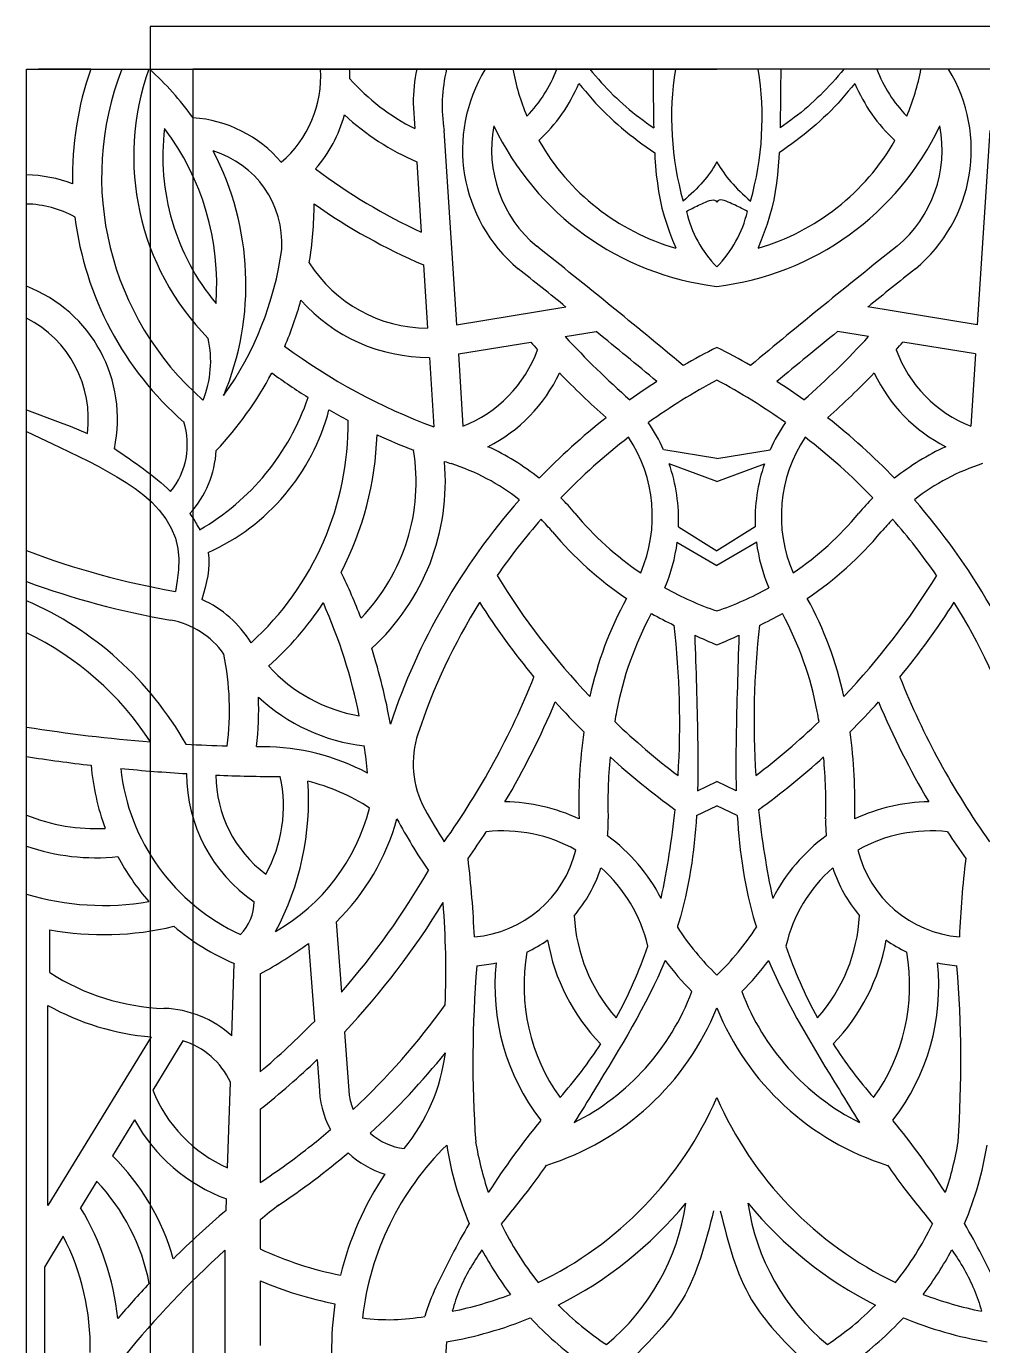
# Model space of a CAD drawing. Header units: millimetres. Extents: x 14385 to 129787, y 107826 to 186798.
# Drawn here: x 31256 to 32374, y 114148 to 115691 of the extents above; entities that cross this region are included whole.
import ezdxf

# ---------------------------------------------------------------- set-up
doc = ezdxf.new("R2010")
doc.units = ezdxf.units.MM
doc.header["$LTSCALE"] = 1000

msp = doc.modelspace()

# ---------------------------------------------------------------- linework, layer by layer
at = {"color": 251}
for p, q in [((31256, 115640.5), (32063.1, 115640.5)), ((31256, 112240.5), (31256, 115640.5)), ((31331.3, 115640.5), (31270, 115640.5)), ((32870.2, 115640.5), (32063.1, 115640.5)), ((31708, 115600.7), (31709.9, 115571)), ((31744.1, 115568.8), (31758.7, 115341.7)), ((32382, 115568.8), (32367.5, 115341.7)), ((31712.3, 115532.2), (31717.6, 115450)), ((31720.1, 115411.7), (31724.8, 115337.6)), ((31758.7, 115341.7), (31886.7, 115362.4)), ((32367.5, 115341.7), (32239.5, 115362.4)), ((31885.7, 115327.7), (31922.1, 115333.6)), ((32240.5, 115327.7), (32204, 115333.6)), ((31760.9, 115307.5), (31845.7, 115321.2)), ((31760.9, 115307.5), (31766.3, 115223.1)), ((32365.3, 115307.5), (32280.5, 115321.2)), ((32365.3, 115307.5), (32359.9, 115223.1)), ((31727, 115303.5), (31732.2, 115222.2)), ((32063.1, 115185.3), (32000.9, 115195.5)), ((32063.1, 115185.3), (32125.3, 115195.5)), ((32063.1, 115158.5), (32007.4, 115179.1)), ((32063.1, 115158.5), (32118.8, 115179.1)), ((32018.3, 115105.3), (32063.1, 115077.2)), ((32107.9, 115105.3), (32063.1, 115077.2)), ((32016.3, 115087.5), (32063.1, 115059.9)), ((32109.9, 115087.5), (32063.1, 115059.9)), ((32040.5, 114796.7), (32063.1, 114807.6)), ((32085.7, 114796.7), (32063.1, 114807.6)), ((32039.3, 114767.7), (32063.1, 114779.2)), ((32086.9, 114767.7), (32063.1, 114779.2)), ((31283.4, 114584.1), (31283.4, 114634.2)), ((31618.1, 114643.2), (31624.2, 114561.2)), ((31585.8, 114618.1), (31592.6, 114527)), ((31496.2, 114509.9), (31499, 114594.5)), ((31281.1, 114311.6), (31281.1, 114545.7)), ((31401.9, 114508.9), (31281.1, 114311.6)), ((31627.7, 114514.4), (31633.2, 114440.7)), ((31439, 114504.2), (31403.7, 114446.6)), ((31595.9, 114482.3), (31598.2, 114452)), ((31491.1, 114355.6), (31494.4, 114455.9)), ((31382.4, 114411.9), (31356.7, 114369.9)), ((31338.4, 114339.9), (31319.4, 114309)), ((31489.4, 114305.9), (31489.9, 114319.3)), ((31299, 114275.6), (31277, 114239.6)), ((31277, 114239.6), (31277, 114065.4))]:
    msp.add_line(p, q, dxfattribs=at)
at = {"color": 8}
msp.add_lwpolyline([(31400.6, 112190.5), (34050.6, 112190.5), (34050.6, 115690.5), (31400.6, 115690.5)], close=True, dxfattribs=at)
msp.add_lwpolyline([(32675.6, 112240.5), (32675.6, 115640.5), (31450.6, 115640.5), (31450.6, 112240.5), (32675.6, 112240.5)], dxfattribs=at)
at = {"color": 251}
for points in [[(31914.6, 115640.5), (31917.9, 115636.6), (31921.2, 115632.8), (31924.6, 115628.9), (31928, 115625.1), (31931.5, 115621.3), (31934.9, 115617.6), (31938.5, 115613.9), (31942, 115610.3), (31945.6, 115606.8), (31949.3, 115603.3), (31953.1, 115599.8), (31956.9, 115596.5), (31960.7, 115593.2), (31964.7, 115590), (31968.6, 115586.8), (31972.7, 115583.8), (31976.8, 115580.7), (31980.9, 115577.8), (31985.1, 115574.8), (31989.3, 115572)], [(31988.5, 115640.5), (31988.7, 115616.2), (31988.8, 115606.3), (31988.9, 115596.4), (31989, 115586.5), (31989.2, 115576.6), (31989.3, 115572)], [(32137.7, 115640.5), (32137.5, 115616.2), (32137.4, 115606.3), (32137.3, 115596.4), (32137.2, 115586.5), (32137, 115576.6), (32136.9, 115572)], [(32211.6, 115640.5), (32208.3, 115636.6), (32205, 115632.8), (32201.6, 115628.9), (32198.2, 115625.1), (32194.7, 115621.3), (32191.3, 115617.6), (32187.7, 115613.9), (32184.2, 115610.3), (32180.5, 115606.8), (32176.9, 115603.3), (32173.1, 115599.8), (32169.3, 115596.5), (32165.5, 115593.2), (32161.5, 115590), (32157.5, 115586.8), (32153.5, 115583.8), (32149.4, 115580.7), (32145.3, 115577.8), (32141.1, 115574.8), (32136.9, 115572)], [(31901.7, 115623.9), (31905.6, 115619.2), (31909.4, 115614.6), (31913.4, 115610), (31917.3, 115605.4), (31921.4, 115600.9), (31925.5, 115596.5), (31929.6, 115592.2), (31933.9, 115588), (31938.2, 115583.8), (31942.7, 115579.8), (31947.2, 115575.8), (31951.8, 115571.9), (31956.4, 115568), (31961.1, 115564.3), (31965.9, 115560.5), (31970.7, 115556.9), (31975.5, 115553.3), (31980.5, 115549.7), (31985.4, 115546.2), (31990.4, 115542.7)], [(32224.4, 115623.9), (32220.6, 115619.2), (32216.7, 115614.6), (32212.8, 115610), (32208.9, 115605.4), (32204.8, 115600.9), (32200.7, 115596.5), (32196.6, 115592.2), (32192.3, 115588), (32187.9, 115583.8), (32183.5, 115579.8), (32179, 115575.8), (32174.4, 115571.9), (32169.8, 115568), (32165.1, 115564.3), (32160.3, 115560.5), (32155.5, 115556.9), (32150.6, 115553.3), (32145.7, 115549.7), (32140.8, 115546.2), (32135.8, 115542.7)], [(31990.4, 115542.7), (31990.7, 115536.9), (31991.4, 115527), (31992.3, 115517.1), (31993.5, 115507.3), (31994.9, 115497.5), (31996.7, 115487.8), (31998.9, 115478.1), (32001.5, 115468.6), (32004.5, 115459.2), (32007.8, 115449.9), (32011.3, 115440.6), (32015, 115431.4)], [(32135.8, 115542.7), (32135.5, 115536.9), (32134.8, 115527), (32133.9, 115517.1), (32132.7, 115507.3), (32131.3, 115497.5), (32129.5, 115487.8), (32127.3, 115478.1), (32124.7, 115468.6), (32121.7, 115459.2), (32118.4, 115449.9), (32114.9, 115440.6), (32111.2, 115431.4)], [(32027.3, 115474.1), (32027.5, 115474.2), (32029.1, 115475.1), (32030.8, 115475.9), (32032.5, 115476.8), (32034.2, 115477.7), (32036, 115478.6), (32037.8, 115479.5), (32039.6, 115480.4), (32041.5, 115481.3), (32043.5, 115482.2), (32045.6, 115483.2), (32047.7, 115484.2), (32049.9, 115485.1), (32052.2, 115486.1), (32054.5, 115486.9), (32056.7, 115487.5), (32058.8, 115487.7), (32060.5, 115487.4), (32062, 115486.4), (32063.1, 115484.8)], [(32098.9, 115474.1), (32098.7, 115474.2), (32097, 115475.1), (32095.4, 115475.9), (32093.7, 115476.8), (32092, 115477.7), (32090.2, 115478.6), (32088.4, 115479.5), (32086.6, 115480.4), (32084.7, 115481.3), (32082.7, 115482.2), (32080.6, 115483.2), (32078.5, 115484.2), (32076.3, 115485.1), (32074, 115486.1), (32071.7, 115486.9), (32069.5, 115487.5), (32067.4, 115487.7), (32065.6, 115487.4), (32064.2, 115486.4), (32063.1, 115484.8)], [(31256, 115242.2), (31295.4, 115227.5), (31307, 115223), (31327.3, 115214.5)], [(31256, 115216.9), (31294.7, 115198.6), (31306, 115193.2), (31317.3, 115187.7), (31328.5, 115182), (31339.7, 115176.2), (31350.7, 115170.2), (31361.7, 115163.8), (31372.5, 115157.2), (31383, 115150), (31393.1, 115142.4), (31402.5, 115134), (31411.2, 115124.9), (31418.8, 115114.8), (31425.3, 115103.8), (31430.2, 115092.2), (31433.2, 115080.1), (31434.2, 115067.7), (31433.8, 115055.2), (31432.3, 115042.5), (31430.3, 115029.7)], [(31529.1, 114582.4), (31529.1, 114468.1)], [(31529.1, 114424.1), (31529.1, 114338.5)], [(31529.1, 114294.7), (31529.1, 114261)], [(31487.8, 114259.2), (31487.8, 114064.1)], [(31529.1, 114223.7), (31529.1, 114147.8)]]:
    msp.add_lwpolyline(points, dxfattribs=at)
for centre, radius, start, end in [((31690.9, 115514.7), 381.1, 160.7225, 181.2511), ((31690.9, 115514.7), 347, 158.7426, 228.8158), ((31685.5, 115538.7), 304.1, 160.4357, 224.4529), ((31175, 115388.7), 337.6, 35.2341, 48.2357), ((31467.7, 115632), 132.3, 310.6516, 3.7219), ((31467.7, 115632), 166.3, 359.0545, 2.9588), ((31927.7, 115596.9), 219.8, 168.5529, 179.0266), ((31927.7, 115596.9), 185.7, 166.4163, 188.7022), ((31946.8, 115546.2), 181, 148.5937, 230.2191), ((32089.1, 115690), 269.1, 190.5978, 202.8486), ((31726.7, 115696.7), 159.5, 315.8322, 339.3868), ((32368.7, 115583.9), 358.6, 170.9078, 195.8131), ((31757.4, 115583.9), 358.6, 344.1869, 9.0922), ((32399.4, 115696.7), 159.5, 200.6132, 224.1678), ((32037.1, 115690), 269.1, 337.1514, 349.4022), ((32179.4, 115546.2), 181, 309.7809, 31.4063), ((31829.6, 115805.5), 263.3, 222.0255, 242.9537), ((31726.7, 115696.7), 189.5, 312.6289, 337.4205), ((32399.4, 115696.7), 189.5, 202.5795, 227.3711), ((31467.7, 115632), 166.3, 319.4744, 344.3275), ((31829.6, 115805.5), 297.4, 227.2762, 246.7791), ((31685.5, 115538.7), 270, 173.0815, 219.6584), ((31175, 115388.7), 303.5, 355.7778, 36.9622), ((31441.3, 115436.4), 147.5, 40.2456, 86.3437), ((31946.8, 115546.2), 147, 169.0346, 230.0804), ((32102.3, 115715.8), 331.6, 205.2881, 263.2061), ((32023.9, 115715.8), 331.6, 276.7939, 334.7119), ((32179.4, 115546.2), 147, 309.9196, 10.9654), ((32089.1, 115690), 269.1, 209.5678, 254.0009), ((32037.1, 115690), 269.1, 285.9991, 330.4322), ((31441.3, 115436.4), 113.4, 356.7009, 73.0802), ((31175, 115388.7), 337.6, 337.3599, 27.5391), ((31991.2, 116047.4), 657.1, 232.8216, 245.3948), ((31254.4, 115363.4), 153.4, 68.7513, 89.3927), ((31254.4, 115363.4), 119.4, 60.6772, 89.2194), ((31171.4, 115483), 420.9, 350.5453, 0), ((31991.2, 116047.4), 691.1, 234.7447, 246.9028), ((31690.9, 115514.7), 381.1, 187.123, 228.8158), ((32161.9, 115505.9), 138.2, 193.2841, 224.4017), ((31964.3, 115505.9), 138.2, 315.5983, 346.7159), ((25582.1, 107556), 10068.4, 50.22353, 51.48059), ((38544.1, 107556), 10068.4, 128.51941, 129.77647), ((31171.4, 115483), 386.8, 324.5662, 352.0934), ((31726, 115503.2), 165.6, 212.6358, 269.5781), ((25582.1, 107556), 10034.3, 51.07501, 51.48284), ((38544.1, 107556), 10034.3, 128.51716, 128.92499), ((31196.4, 115231.6), 166.1, 347.8681, 68.9843), ((31171.4, 115483), 420.9, 336.6771, 344.4759), ((31726, 115503.2), 199.7, 221.6935, 270.2754), ((31196.4, 115231.6), 132, 352.5414, 63.1806), ((31349.8, 115299.3), 121.6, 337.9073, 12.5566), ((32640, 116024.2), 1026.6, 222.7158, 228.6219), ((25582.1, 107556), 10034.3, 50.28998, 50.81426), ((38544.1, 107556), 10034.3, 129.18574, 129.71002), ((31486.2, 116024.2), 1026.6, 311.3781, 317.2842), ((31978.6, 115886.6), 708.6, 233.5774, 249.6519), ((31711.3, 115364.2), 151.4, 291.2739, 339.9822), ((32640, 116024.2), 1060.7, 221.5051, 222.1473), ((32405.9, 114632.6), 763.8, 116.6655, 120.0163), ((31720.3, 114632.6), 763.8, 59.9837, 63.3345), ((31486.2, 116024.2), 1060.7, 317.8527, 318.4949), ((32414.9, 115364.2), 151.4, 200.0178, 248.7261), ((31171.4, 115483), 420.9, 316.7484, 331.9589), ((31978.6, 115886.6), 742.6, 234.0755, 238.0251), ((31711.3, 115364.2), 185.5, 297.0053, 334.7728), ((32640, 116024.2), 1060.7, 224.1631, 228.24), ((32405.9, 114632.6), 729.7, 118.0169, 125.4126), ((31720.3, 114632.6), 729.7, 54.5874, 61.9831), ((31486.2, 116024.2), 1060.7, 311.76, 315.8369), ((32414.9, 115364.2), 185.5, 205.2272, 242.9947), ((32405.9, 114632.6), 763.8, 122.7175, 125.5871), ((31720.3, 114632.6), 763.8, 54.4129, 57.2825), ((31317.7, 115346.6), 282.3, 299.9119, 341.4062), ((31365.3, 115305.9), 252.6, 294.0978, 345.3507), ((31978.6, 115886.6), 742.6, 240.2185, 242.1858), ((32405.9, 114632.6), 763.8, 128.1955, 136.1173), ((31720.3, 114632.6), 763.8, 43.8827, 51.8045), ((31356.7, 115201.7), 87.4, 320.9908, 17.4825), ((31285.7, 115226.1), 346.4, 312.2717, 0.5957), ((31816.5, 115113.1), 201.9, 24.0802, 34.4686), ((32309.6, 115113.1), 201.9, 145.5314, 155.9198), ((31285.7, 115226.1), 380.4, 332.7736, 358.0156), ((31978.6, 115886.6), 742.6, 245.1013, 248.689), ((32405.9, 114632.6), 729.7, 127.6759, 136.0283), ((31820.3, 115117.7), 167.4, 336.6712, 33.5407), ((32305.8, 115117.7), 167.4, 146.4593, 203.3288), ((31720.3, 114632.6), 729.7, 43.9717, 52.3241), ((31356.7, 115201.7), 121.4, 318.1874, 356.6694), ((31482.1, 115158.1), 229.5, 315.9907, 9.1884), ((31674.7, 114935.9), 289.5, 51.3971, 65.3349), ((32451.5, 114935.9), 289.5, 114.6651, 128.6029), ((31482.1, 115158.1), 263.6, 312.3332, 5.1543), ((31978.6, 115886.6), 742.6, 251.6375, 252.2767), ((31674.7, 114935.9), 255.4, 51.9315, 72.2767), ((31816.5, 115113.1), 201.9, 357.7866, 19.0716), ((32309.6, 115113.1), 201.9, 160.9284, 182.2134), ((32451.5, 114935.9), 255.4, 107.7233, 128.0685), ((31674.7, 114935.9), 289.5, 39.8066, 44.6468), ((32451.5, 114935.9), 289.5, 135.3532, 140.1934), ((32405.9, 114632.6), 763.8, 138.68, 161.5232), ((31720.3, 114632.6), 763.8, 18.4768, 41.32), ((32405.9, 114632.6), 729.7, 138.7068, 145.2683), ((31674.7, 114935.9), 255.4, 39.8066, 44.2835), ((32184, 115360.2), 373.4, 219.8066, 235.7928), ((31942.2, 115360.2), 373.4, 304.2072, 320.1934), ((32451.5, 114935.9), 255.4, 135.7165, 140.1934), ((31720.3, 114632.6), 729.7, 34.7317, 41.2932), ((32184, 115360.2), 407.4, 219.8066, 236.2133), ((31942.2, 115360.2), 407.4, 303.7867, 320.1934), ((31592.6, 115963.5), 947.7, 249.1949, 260.1412), ((31816.5, 115113.1), 201.9, 336.9406, 352.638), ((32309.6, 115113.1), 201.9, 187.362, 203.0594), ((31022.2, 114759.1), 669.3, 20.967, 25.9564), ((32535.3, 115494.9), 855, 211.4792, 223.4532), ((31590.9, 115494.9), 855, 316.5468, 328.5208), ((31592.6, 115963.5), 981.8, 249.9485, 260.1412), ((32184, 115360.2), 373.4, 240.8943, 251.1132), ((31942.2, 115360.2), 373.4, 288.8868, 299.1057), ((31100.1, 114658), 393.1, 29.4045, 66.6356), ((31408.1, 114901.9), 129.7, 31.5638, 65.834), ((31285.7, 115226.1), 380.4, 311.7864, 326.5285), ((31022.2, 114759.1), 635.3, 11.3666, 23.8822), ((32405.9, 114632.6), 729.7, 148.2138, 161.5232), ((32535.3, 115494.9), 889, 212.5109, 219.4891), ((32334.5, 114815.8), 429.6, 151.3839, 167.7712), ((31791.7, 114815.8), 429.6, 12.2288, 28.6161), ((31590.9, 115494.9), 889, 320.5109, 327.4891), ((31720.3, 114632.6), 729.7, 18.4768, 31.7862), ((32334.5, 114815.8), 395.6, 151.6228, 169.3129), ((32390.6, 115749.9), 848.4, 241.5582, 243.5917), ((31735.6, 115749.9), 848.4, 296.4083, 298.4418), ((31791.7, 114815.8), 395.6, 10.6871, 28.3772), ((31408.1, 114901.9), 95.7, 34.7979, 80.1412), ((31033.9, 114877.1), 985.8, 356.3516, 6.5951), ((33092.3, 114877.1), 985.8, 173.4049, 183.6484), ((31100.1, 114658), 359.1, 33.0457, 64.2654), ((32390.6, 115749.9), 848.4, 245.3899, 247.2955), ((31735.6, 115749.9), 848.4, 292.7045, 294.6101), ((31165.9, 114890.6), 327.5, 352.6982, 11.6093), ((31022.2, 114759.1), 669.3, 9.9453, 17.7558), ((31676.4, 115066.7), 185.1, 222.1692, 260.2344), ((30991.5, 115271.6), 923.4, 324.6279, 338.2582), ((33134.7, 115271.6), 923.4, 201.7418, 215.3721), ((31165.9, 114890.6), 361.6, 353.2828, 2.478), ((31676.4, 115066.7), 219.1, 227.0748, 263.3631), ((30991.5, 115271.6), 957.5, 329.3697, 337.2003), ((32535.3, 115494.9), 889, 221.9535, 225.0714), ((31590.9, 115494.9), 889, 314.9286, 318.0465), ((33134.7, 115271.6), 957.5, 202.7997, 210.6303), ((32518.1, 114781.2), 582.4, 169.3129, 170.4749), ((32535.3, 115494.9), 855, 226.22, 232.7429), ((31590.9, 115494.9), 855, 307.2571, 313.78), ((31608.1, 114781.2), 582.4, 9.5251, 10.6871), ((31543.2, 116662.3), 1814, 260.8892, 265.5052), ((31819.4, 114828.6), 111.3, 161.5232, 208.7209), ((32518.1, 114781.2), 616.4, 172.1463, 181.6252), ((31608.1, 114781.2), 616.4, 358.3748, 7.8537), ((31543.2, 116662.3), 1814, 266.8192, 268.3414), ((31543.2, 116662.3), 1814, 269.4231, 269.6577), ((31530.8, 114584), 264.2, 62.0326, 89.6577), ((31022.2, 114759.1), 635.2, 5.2639, 8.1371), ((31561.2, 116810.6), 1997.4, 261.2123, 263.4028), ((32518.1, 114781.2), 582.4, 174.5932, 181.7155), ((32535.3, 115494.9), 889, 227.8174, 234.1281), ((31590.9, 115494.9), 889, 305.8719, 312.1826), ((31608.1, 114781.2), 582.4, 358.2845, 5.4068), ((31607.1, 114848.9), 276.3, 184.6695, 200.3651), ((31607.1, 114848.9), 242.3, 186.2059, 245.3968), ((31561.2, 116810.6), 1997.4, 264.4001, 266.6194), ((31623.8, 114816.1), 180.5, 179.8377, 235.7393), ((31623.8, 114816.1), 146.4, 180.4735, 233.0065), ((31561.2, 116810.6), 1997.4, 267.598, 269.7576), ((31395.5, 114778.3), 161, 330.5687, 12.5022), ((31259.1, 114785.9), 326.7, 331.9096, 3.8229), ((31530.8, 114584), 230.2, 56.7018, 76.3744), ((31812.9, 114575.7), 208, 64.6644, 89.3187), ((32313.3, 114575.7), 208, 90.6813, 115.3356), ((31336.8, 114965.8), 213.4, 247.7639, 273.0267), ((31432.2, 114833.7), 232.1, 299.7109, 345.702), ((32262.6, 115071.5), 616.8, 208.7209, 212.8446), ((31033.9, 114877.1), 985.8, 347.9229, 354.0231), ((33092.3, 114877.1), 985.8, 185.9769, 192.0771), ((31432.2, 114833.7), 266.2, 314.281, 344.768), ((32262.6, 115071.5), 650.8, 208.216, 214.4352), ((31768.6, 114758.8), 167.4, 354.8861, 1.7155), ((32357.6, 114758.8), 167.4, 178.2845, 185.1139), ((30991.5, 115271.6), 957.5, 324.6279, 326.894), ((31812.9, 114575.7), 174, 60.6215, 96.3915), ((31812.9, 114575.7), 208, 27.2195, 53.922), ((32313.3, 114575.7), 208, 126.078, 152.7805), ((32313.3, 114575.7), 174, 83.6085, 119.3785), ((33134.7, 115271.6), 957.5, 213.106, 215.3721), ((31336.8, 114965.8), 247.5, 250.9537, 276.0391), ((31768.6, 114758.8), 133.4, 274.7309, 346.3543), ((32357.6, 114758.8), 133.4, 193.6457, 265.2691), ((31607.1, 114848.9), 276.3, 207.865, 221.1667), ((30617.6, 114577.7), 1163, 2.3715, 6.8925), ((31768.6, 114758.8), 167.4, 319.698, 341.7863), ((31812.9, 114575.7), 174, 13.0438, 48.715), ((32313.3, 114575.7), 174, 131.285, 166.9562), ((32357.6, 114758.8), 167.4, 198.2137, 220.302), ((33508.6, 114577.7), 1163, 173.1075, 177.6285), ((30964.5, 115139.7), 877.5, 318.7547, 330.1895), ((31346.3, 114978.1), 315.6, 253.3799, 279.6293), ((31465.2, 114668.2), 57.1, 315.9841, 358.7115), ((30964.5, 115139.7), 911.5, 316.6874, 328.6729), ((30721.6, 114584.9), 1024.7, 357.8458, 4.5275), ((32091.3, 114661), 195.3, 183.0858, 221.6689), ((32034.8, 114661), 195.3, 318.3311, 356.9142), ((31346.3, 114978.1), 349.7, 259.6377, 283.5596), ((31607.1, 114848.9), 276.3, 229.6723, 247.0035), ((32280.4, 114807.3), 313.7, 212.8608, 226.1631), ((31845.8, 114807.3), 313.7, 313.8369, 327.1392), ((31262.4, 115068.9), 554.8, 298.7353, 305.6586), ((31768.6, 114758.8), 167.4, 295.6599, 305.2659), ((32091.3, 114661), 229.4, 189.77, 224.3403), ((31490.6, 114781.5), 519.2, 331.1694, 341.2908), ((32635.6, 114781.5), 519.2, 198.7092, 208.8306), ((32034.8, 114661), 229.4, 315.6597, 350.23), ((32357.6, 114758.8), 167.4, 234.7341, 244.3401), ((32061.8, 114568.7), 224.2, 169.947, 215.7066), ((32280.4, 114807.3), 347.8, 216.9771, 224.8908), ((31845.8, 114807.3), 347.8, 315.1092, 323.0229), ((32064.3, 114568.7), 224.2, 324.2934, 10.053), ((31425.5, 114802.7), 260.7, 236.9748, 268.106), ((33143.8, 114480.4), 1365.9, 175.318, 183.9585), ((31768.6, 114758.8), 167.4, 274.7309, 282.5469), ((32061.8, 114568.7), 258.2, 174.0842, 217.5753), ((32064.3, 114568.7), 258.2, 322.4247, 5.9158), ((32357.6, 114758.8), 167.4, 257.4531, 265.2691), ((30982.4, 114480.4), 1365.9, 356.0415, 4.682), ((31768.4, 114661.8), 283.7, 296.8022, 339.3736), ((32357.7, 114661.8), 283.7, 200.6264, 243.1978), ((31425.5, 114802.7), 294.8, 240.6833, 265.407), ((31412.7, 114418.2), 124, 47.7112, 88.106), ((31076, 115026.9), 824.2, 312.9866, 324.3364), ((31768.4, 114661.8), 317.8, 287.4281, 337.9957), ((32357.7, 114661.8), 317.8, 202.0043, 252.5719), ((30964.5, 115139.7), 877.5, 310.0542, 315.7143), ((31412.7, 114418.2), 90, 24.817, 73.0606), ((31076, 115026.9), 858.2, 312.6922, 321.3001), ((31528.6, 114517.6), 218.9, 320.4539, 352.8382), ((31490.6, 114781.5), 519.2, 318.5609, 327.2549), ((32635.6, 114781.5), 519.2, 212.7451, 221.4391), ((30964.5, 115139.7), 911.5, 308.2768, 313.8497), ((31559.3, 114508.6), 167.5, 201.7104, 245.9489), ((31707.3, 114452.5), 109.1, 180.28, 208.5646), ((31707.3, 114452.5), 75, 189.0749, 202.375), ((31668.5, 114609.9), 430.5, 295.5628, 336.4303), ((32457.7, 114609.9), 430.5, 203.5697, 244.4372), ((31559.3, 114508.6), 201.6, 208.6604, 249.8379), ((31076, 115026.9), 824.2, 308.5339, 310.5227), ((32572.8, 113826), 924.4, 140.7277, 147.1823), ((31553.3, 113826), 924.4, 32.8177, 39.2723), ((31076, 115026.9), 824.2, 303.3545, 308.5339), ((31982.6, 114142.7), 335.8, 134.4949, 173.6163), ((31707.3, 114452.5), 75, 228.8432, 262.4177), ((32127.7, 114441.7), 385, 188.881, 203.1177), ((32127.7, 114441.7), 351, 189.1131, 199.0611), ((31998.5, 114441.7), 351, 340.9389, 350.8869), ((31998.5, 114441.7), 385, 336.8823, 351.119), ((31163, 114174.5), 275.1, 15.7734, 45.2506), ((31076, 115026.9), 858.2, 303.4783, 310.405), ((31707.3, 114452.5), 109.1, 226.5576, 252.8637), ((31163, 114174.5), 241, 10.9927, 43.3314), ((31982.6, 114142.7), 369.9, 146.2264, 166.3192), ((31046.9, 114145.7), 317.7, 6.0982, 30.928), ((32231.9, 113436.3), 1143.5, 130.4899, 134.6851), ((32231.9, 113436.3), 1109.4, 127.8277, 129.306), ((31668.5, 114609.9), 464.5, 296.7769, 320.4601), ((31765.7, 114352.2), 263.8, 309.6234, 351.7118), ((32360.5, 114352.2), 263.8, 188.2882, 230.3766), ((32457.7, 114609.9), 464.5, 219.5399, 243.2231), ((32572.8, 113826), 924.4, 149.8395, 155.0467), ((32127.7, 114441.7), 351, 205.5854, 218.8374), ((31998.5, 114441.7), 351, 321.1626, 334.4146), ((31553.3, 113826), 924.4, 24.9533, 30.1605), ((31046.9, 114145.7), 283.7, 358.8263, 27.2667), ((32231.9, 113436.3), 1109.4, 132.1178, 140.95), ((31702, 114630.2), 407.7, 244.911, 258.8578), ((32127.7, 114441.7), 385, 208.2185, 217.4247), ((31998.5, 114441.7), 385, 322.5753, 331.7815), ((32231.9, 113436.3), 1143.5, 136.7032, 139.4662), ((31702, 114630.2), 441.8, 246.9629, 258.8656), ((31956.3, 114112.9), 244.5, 155.0467, 163.6098), ((31982.6, 114142.7), 369.9, 171.5982, 189.4497), ((31668.5, 114609.9), 430.5, 281.4236, 290.8695), ((32457.7, 114609.9), 430.5, 249.1305, 258.5764), ((31679.4, 114415), 236.9, 262.6007, 280.3159), ((32127.7, 114441.7), 351, 224.6124, 236.5019), ((31998.5, 114441.7), 351, 303.4981, 315.3876), ((31668.5, 114609.9), 464.5, 279.7529, 292.3287), ((32127.7, 114441.7), 385, 222.7718, 234.587), ((31998.5, 114441.7), 385, 305.413, 317.2282), ((32457.7, 114609.9), 464.5, 247.6713, 260.2471)]:
    msp.add_arc(centre, radius, start, end, dxfattribs=at)
for points in [[(32016.4, 115640.5), (32016.4, 115640.5), (32016.4, 115640.5), (32016.4, 115640.5)], [(32109.8, 115640.5), (32109.8, 115640.5), (32109.8, 115640.5), (32109.8, 115640.5)], [(31358.8, 115196.8), (31381.7, 115181.3), (31404.6, 115165.8), (31424.6, 115146.7)], [(31468.5, 115075.3), (31471.6, 115057.5), (31466.4, 115038.9), (31461.2, 115020.3)], [(31747.2, 114152.1), (31743.9, 114121.6), (31745.8, 114089.5), (31750.6, 114057.7)]]:
    msp.add_open_spline(points, degree=3, dxfattribs=at)
for points, knots in [([(32063.1, 115532.2), (32062.9, 115532), (32054.5, 115516), (32041.4, 115501.6), (32023.7, 115486.1)], [88.553792, 88.553792, 88.553792, 88.553792, 89.128722, 121.775569, 121.775569, 121.775569, 121.775569]), ([(32063.1, 115532.2), (32063.2, 115532), (32071.7, 115516), (32084.8, 115501.6), (32102.5, 115486.1)], [88.553792, 88.553792, 88.553792, 88.553792, 89.128722, 121.775569, 121.775569, 121.775569, 121.775569]), ([(31447.2, 115120.8), (31450.3, 115116.3), (31454.1, 115110.1), (31457.6, 115103.6), (31458.5, 115101.9)], [117.11349, 117.11349, 117.11349, 117.11349, 133.38586, 138.998148, 138.998148, 138.998148, 138.998148]), ([(32037.2, 114978.5), (32038.6, 114938.5), (32040.6, 114878.2), (32041, 114817.7), (32040.5, 114797), (32040.5, 114796.7)], [1.33236, 1.33236, 1.33236, 1.33236, 71.742331, 107.607867, 108.120007, 108.120007, 108.120007, 108.120007]), ([(32088.9, 114978.5), (32087.6, 114938.5), (32085.6, 114878.2), (32085.1, 114817.7), (32085.7, 114797), (32085.7, 114796.7)], [1.33236, 1.33236, 1.33236, 1.33236, 71.742331, 107.607867, 108.120007, 108.120007, 108.120007, 108.120007]), ([(32039.3, 114767.7), (32036.7, 114725), (32030.4, 114680.7), (32017.3, 114638.6), (32016.9, 114637.1)], [125.055432, 125.055432, 125.055432, 125.055432, 200.008501, 202.880604, 202.880604, 202.880604, 202.880604]), ([(32086.9, 114767.7), (32089.5, 114725), (32095.8, 114680.7), (32108.8, 114638.6), (32109.3, 114637.1)], [125.055432, 125.055432, 125.055432, 125.055432, 200.008501, 202.880604, 202.880604, 202.880604, 202.880604]), ([(32002.5, 114598.1), (31980.6, 114545.3), (31941.8, 114482.7), (31904.3, 114421.2), (31896.4, 114408.5)], [227.347573, 227.347573, 227.347573, 227.347573, 328.253881, 354.590069, 354.590069, 354.590069, 354.590069]), ([(32123.6, 114598.1), (32145.6, 114545.3), (32184.3, 114482.7), (32221.9, 114421.2), (32229.8, 114408.5)], [227.347573, 227.347573, 227.347573, 227.347573, 328.253881, 354.590069, 354.590069, 354.590069, 354.590069]), ([(31863.6, 114358.6), (31857.9, 114350.3), (31841.1, 114327.2), (31822.6, 114304.8), (31811.1, 114290.1)], [389.724052, 389.724052, 389.724052, 389.724052, 407.412395, 439.695645, 439.695645, 439.695645, 439.695645]), ([(32262.6, 114358.6), (32268.3, 114350.3), (32285, 114327.2), (32303.6, 114304.8), (32315.1, 114290.1)], [389.724052, 389.724052, 389.724052, 389.724052, 407.412395, 439.695645, 439.695645, 439.695645, 439.695645]), ([(32059.1, 114305.2), (32050, 114268.8), (32033.4, 114202.1), (31985.3, 114153.5), (31963, 114131.7)], [0, 0, 0, 0, 110.045901, 201.784367, 201.784367, 201.784367, 201.784367]), ([(32067.1, 114305.2), (32076.2, 114268.8), (32092.8, 114202.1), (32140.9, 114153.5), (32163.1, 114131.7)], [0, 0, 0, 0, 110.045901, 201.784367, 201.784367, 201.784367, 201.784367]), ([(31788.4, 114259.6), (31778.2, 114244.8), (31764.5, 114221.8), (31756.1, 114196.7), (31753.8, 114188)], [461.817283, 461.817283, 461.817283, 461.817283, 493.46251, 509.720647, 509.720647, 509.720647, 509.720647]), ([(32337.8, 114259.6), (32348, 114244.8), (32361.6, 114221.8), (32370.1, 114196.7), (32372.4, 114188)], [461.817283, 461.817283, 461.817283, 461.817283, 493.46251, 509.720647, 509.720647, 509.720647, 509.720647])]:
    msp.add_open_spline(points, degree=3, knots=knots, dxfattribs=at)

doc.saveas('drawing.dxf')
